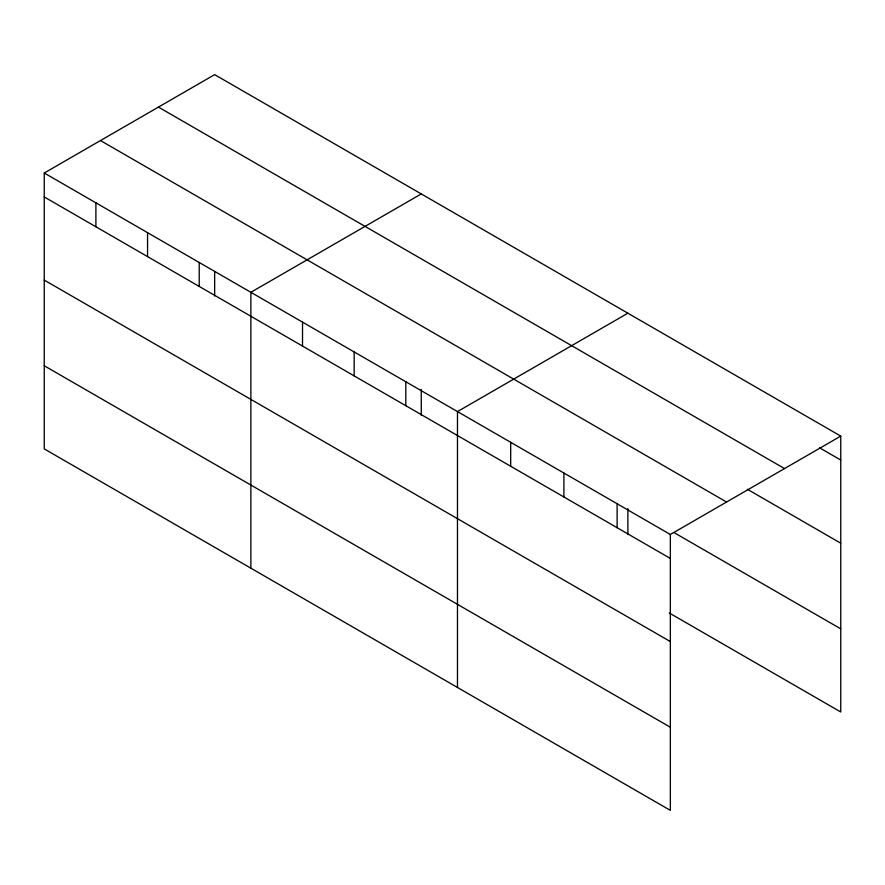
<?xml version="1.0" encoding="UTF-8"?>
<svg xmlns="http://www.w3.org/2000/svg" width="885" height="885" viewBox="0 0 885 885"><rect width="100%" height="100%" fill="white"/><g stroke="black" fill="none" stroke-linecap="round" stroke-linejoin="round"><path stroke-width="1.33" d="M670.343 641.57L670.343 534.485L44.25 173.018L44.25 448.894L670.343 810.361L670.343 641.57L44.25 280.102M669.27 612.973L840.75 711.982L840.75 436.106L214.657 74.639L44.25 173.018M421.271 193.926L250.864 292.304L250.864 568.181M627.874 313.202L457.468 411.591L457.468 687.468M670.343 534.485L840.75 436.106M819.466 447.755L840.75 460.045M158.426 107.096L784.519 468.574M747.327 489.25L840.75 543.191M100.481 140.549L726.574 502.027M674.005 532.571L840.75 628.848M44.25 196.957L670.343 558.435M44.25 365.759L670.343 727.227M627.874 508.665L627.874 534.562M617.122 503.764L617.122 527.703M563.911 473.044L563.911 496.983M510.689 442.312L510.689 466.262M421.271 389.389L421.271 415.275M405.817 381.767L405.817 405.717M354.166 351.942L354.166 375.893M302.515 322.129L302.515 346.068M214.657 271.463L214.657 295.988M199.214 262.48L199.214 286.43M147.552 232.666L147.552 256.606M95.901 202.842L95.901 226.781"/></g></svg>
